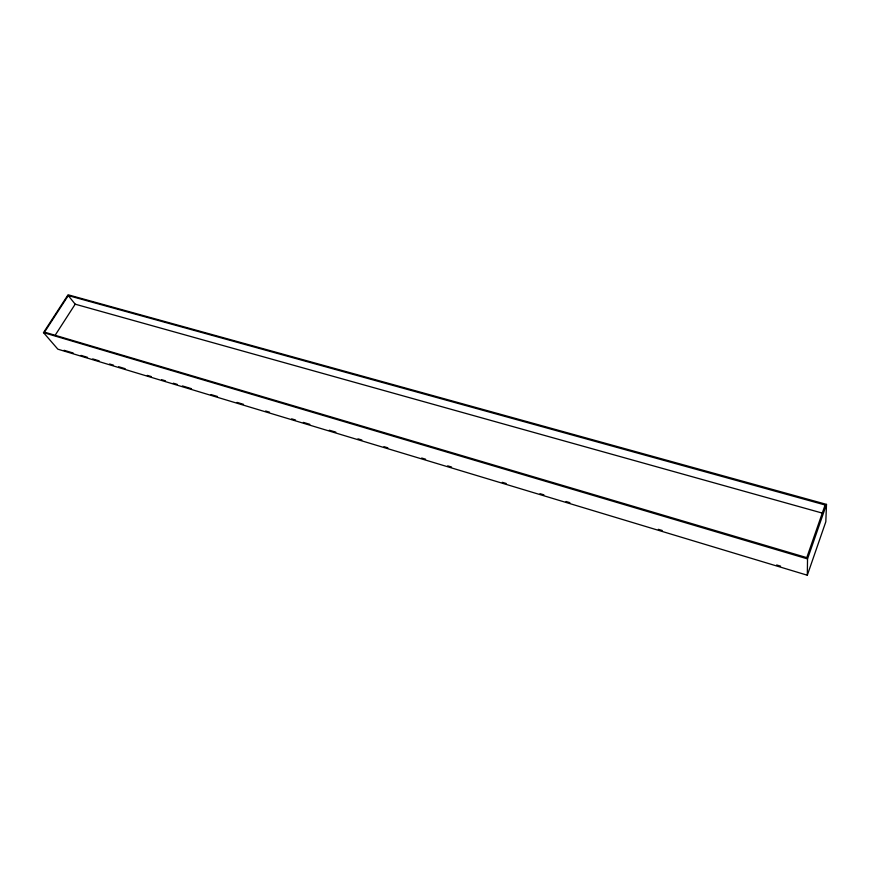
<?xml version="1.0" encoding="UTF-8"?>
<svg xmlns="http://www.w3.org/2000/svg" width="870" height="870" viewBox="0 0 870 870"><rect width="100%" height="100%" fill="white"/><g stroke="black" fill="none" stroke-linecap="round" stroke-linejoin="round"><path stroke-width="1.3" d="M807.316 575.222L807.534 558.899L826.5 504.382L68.067 294.778L43.5 332.612L57.855 349.185L807.316 575.222L825.815 521.772L826.5 504.382M825.01 507.504L825.108 504.991L68.262 295.582L44.533 332.144L806.773 557.637L825.108 504.991M55.43 334.83L75.19 304.185L68.262 295.582M75.19 304.185L822.161 513.061M43.5 332.612L807.534 558.899M64.075 350.284L73.178 353.024M80.975 355.384L87.478 357.342M92.677 358.908L99.18 360.865M109.587 363.997L113.481 365.172M118.69 366.738L125.182 368.695M147.291 375.361L151.195 376.536M161.592 379.668L165.496 380.842M173.304 383.191L177.197 384.366M182.406 385.932L191.509 388.683M211.008 394.556L217.511 396.513M237.021 402.386L243.524 404.354M265.622 411.01L269.526 412.184M291.635 418.84L295.528 420.014M303.336 422.374L309.84 424.332M329.338 430.204L335.842 432.162M357.951 438.828L361.855 440.002M383.953 446.658L387.857 447.832M421.667 458.022L425.571 459.197M447.669 465.852L451.573 467.027M502.294 482.306L506.188 483.481M539.998 493.671L543.902 494.845M566.011 501.501L569.904 502.675M658.329 529.319L662.233 530.493M776.66 564.967L780.564 566.142"/></g></svg>
